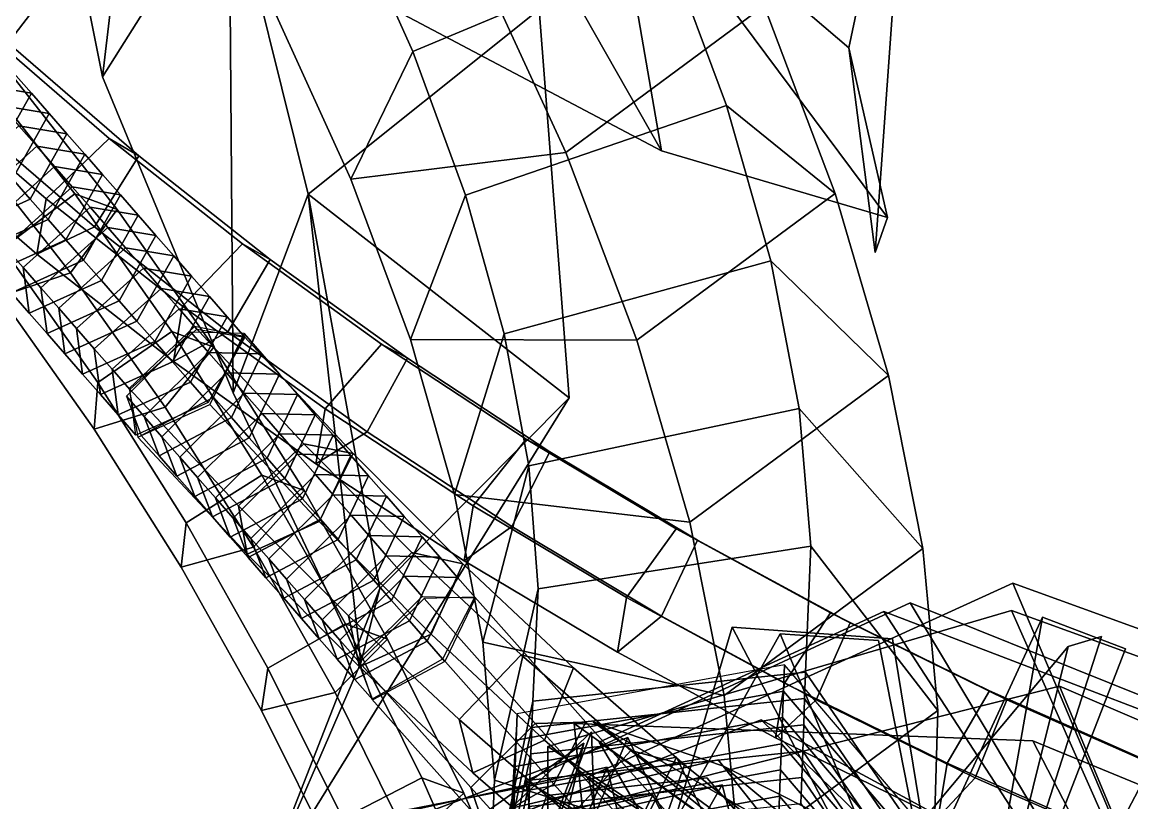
# Model space of a CAD drawing. Header units: metres. Extents: x -219 to 389, y -251 to 301.
# Drawn here: x 197.49 to 219.07, y -33.3 to -18.11 of the extents above; entities that cross this region are included whole.
import ezdxf

# ---------------------------------------------------------------- set-up
doc = ezdxf.new("R2010")
doc.units = ezdxf.units.M

msp = doc.modelspace()

# ---------------------------------------------------------------- linework, layer by layer
at = {"layer": 'Breeder_1InfInt', "color": 3}
for points in [[(196.3829, -18.9426, 637.5787), (196.729, -19.3381, 637.317), (197.6645, -19.4945, 638.7905), (197.3183, -19.09898, 639.0522)], [(197.3183, -19.09898, 639.0522), (197.6645, -19.4945, 638.7905), (196.9493, -20.7643, 639.7635), (196.6031, -20.3687, 640.0253)], [(196.729, -19.3381, 637.317), (197.0751, -19.7337, 637.0553), (198.0106, -19.89, 638.5287), (197.6645, -19.4945, 638.7905)], [(197.6645, -19.4945, 638.7905), (198.0106, -19.89, 638.5287), (197.2954, -21.1598, 639.5018), (196.9493, -20.7643, 639.7635)], [(197.0751, -19.7337, 637.0553), (197.4213, -20.1292, 636.7936), (198.3568, -20.2856, 638.267), (198.0106, -19.89, 638.5287)], [(198.0106, -19.89, 638.5287), (198.3568, -20.2856, 638.267), (197.6416, -21.5553, 639.2401), (197.2954, -21.1598, 639.5018)], [(196.1192, -21.3009, 636.8422), (196.4653, -21.6964, 636.5805), (197.7674, -20.5247, 636.5319), (197.4213, -20.1292, 636.7936)], [(197.4213, -20.1292, 636.7936), (197.7674, -20.5247, 636.5319), (198.7029, -20.6811, 638.0053), (198.3568, -20.2856, 638.267)], [(198.3568, -20.2856, 638.267), (198.7029, -20.6811, 638.0053), (197.9877, -21.9509, 638.9784), (197.6416, -21.5553, 639.2401)], [(196.4653, -21.6964, 636.5805), (196.8115, -22.09201, 636.3188), (198.1136, -20.9203, 636.2701), (197.7674, -20.5247, 636.5319)], [(197.7674, -20.5247, 636.5319), (198.1136, -20.9203, 636.2701), (199.0491, -21.07667, 637.7436), (198.7029, -20.6811, 638.0053)], [(198.7029, -20.6811, 638.0053), (199.0491, -21.07667, 637.7436), (198.3339, -22.3464, 638.7167), (197.9877, -21.9509, 638.9784)], [(196.8115, -22.09201, 636.3188), (197.1576, -22.4875, 636.0571), (198.4597, -21.3158, 636.0084), (198.1136, -20.9203, 636.2701)], [(198.1136, -20.9203, 636.2701), (198.4597, -21.3158, 636.0084), (199.3952, -21.4722, 637.4819), (199.0491, -21.07667, 637.7436)], [(199.0491, -21.07667, 637.7436), (199.3952, -21.4722, 637.4819), (198.68, -22.7419, 638.455), (198.3339, -22.3464, 638.7167)], [(197.2954, -21.1598, 639.5018), (197.6416, -21.5553, 639.2401), (196.2378, -22.1923, 638.3462), (195.8916, -21.7968, 638.6079)], [(197.1576, -22.4875, 636.0571), (197.5038, -22.883, 635.7953), (198.8059, -21.7114, 635.7467), (198.4597, -21.3158, 636.0084)], [(198.4597, -21.3158, 636.0084), (198.8059, -21.7114, 635.7467), (199.7414, -21.8677, 637.2202), (199.3952, -21.4722, 637.4819)], [(197.6416, -21.5553, 639.2401), (197.9877, -21.9509, 638.9784), (196.5839, -22.5878, 638.0845), (196.2378, -22.1923, 638.3462)], [(199.3952, -21.4722, 637.4819), (199.7414, -21.8677, 637.2202), (199.0262, -23.1375, 638.1932), (198.68, -22.7419, 638.455)], [(197.5038, -22.883, 635.7953), (197.8499, -23.2786, 635.5336), (199.152, -22.1069, 635.485), (198.8059, -21.7114, 635.7467)], [(198.8059, -21.7114, 635.7467), (199.152, -22.1069, 635.485), (200.0875, -22.2632, 636.9584), (199.7414, -21.8677, 637.2202)], [(197.9877, -21.9509, 638.9784), (198.3339, -22.3464, 638.7167), (196.9301, -22.9834, 637.8228), (196.5839, -22.5878, 638.0845)], [(199.7414, -21.8677, 637.2202), (200.0875, -22.2632, 636.9584), (199.3723, -23.533, 637.9315), (199.0262, -23.1375, 638.1932)], [(197.8499, -23.2786, 635.5336), (198.1961, -23.6741, 635.2719), (199.4982, -22.5024, 635.2233), (199.152, -22.1069, 635.485)], [(199.152, -22.1069, 635.485), (199.4982, -22.5024, 635.2233), (200.4337, -22.6588, 636.6967), (200.0875, -22.2632, 636.9584)], [(198.3339, -22.3464, 638.7167), (198.68, -22.7419, 638.455), (197.2762, -23.3789, 637.561), (196.9301, -22.9834, 637.8228)], [(200.0875, -22.2632, 636.9584), (200.4337, -22.6588, 636.6967), (199.7184, -23.9286, 637.6698), (199.3723, -23.533, 637.9315)], [(197.2762, -23.3789, 637.561), (197.6224, -23.7745, 637.2993), (197.5038, -22.883, 635.7953), (197.1576, -22.4875, 636.0571)], [(198.1961, -23.6741, 635.2719), (198.5422, -24.0697, 635.0102), (199.8443, -22.898, 634.9615), (199.4982, -22.5024, 635.2233)], [(199.4982, -22.5024, 635.2233), (199.8443, -22.898, 634.9615), (200.7798, -23.05437, 636.435), (200.4337, -22.6588, 636.6967)], [(200.4337, -22.6588, 636.6967), (200.7798, -23.05437, 636.435), (200.0646, -24.3241, 637.4081), (199.7184, -23.9286, 637.6698)], [(198.68, -22.7419, 638.455), (199.0262, -23.1375, 638.1932), (197.6224, -23.7745, 637.2993), (197.2762, -23.3789, 637.561)], [(197.6224, -23.7745, 637.2993), (197.9685, -24.17, 637.0376), (197.8499, -23.2786, 635.5336), (197.5038, -22.883, 635.7953)], [(198.5422, -24.0697, 635.0102), (198.8884, -24.4652, 634.7485), (200.1905, -23.2935, 634.6998), (199.8443, -22.898, 634.9615)], [(199.8443, -22.898, 634.9615), (200.1905, -23.2935, 634.6998), (201.1259, -23.4499, 636.1733), (200.7798, -23.05437, 636.435)], [(200.7798, -23.05437, 636.435), (201.1259, -23.4499, 636.1733), (200.4107, -24.7196, 637.1464), (200.0646, -24.3241, 637.4081)], [(199.0262, -23.1375, 638.1932), (199.3723, -23.533, 637.9315), (197.9685, -24.17, 637.0376), (197.6224, -23.7745, 637.2993)], [(197.9685, -24.17, 637.0376), (198.3147, -24.5655, 636.7759), (198.1961, -23.6741, 635.2719), (197.8499, -23.2786, 635.5336)], [(198.8884, -24.4652, 634.7485), (199.2345, -24.8607, 634.4868), (200.5366, -23.689, 634.4381), (200.1905, -23.2935, 634.6998)], [(200.1905, -23.2935, 634.6998), (200.5366, -23.689, 634.4381), (201.4721, -23.8454, 635.9116), (201.1259, -23.4499, 636.1733)], [(201.1259, -23.4499, 636.1733), (201.4721, -23.8454, 635.9116), (200.7569, -25.1152, 636.8846), (200.4107, -24.7196, 637.1464)], [(199.3723, -23.533, 637.9315), (199.7184, -23.9286, 637.6698), (198.3147, -24.5655, 636.7759), (197.9685, -24.17, 637.0376)], [(198.3147, -24.5655, 636.7759), (198.6608, -24.9611, 636.5142), (198.5422, -24.0697, 635.0102), (198.1961, -23.6741, 635.2719)], [(199.2345, -24.8607, 634.4868), (199.5806, -25.2563, 634.225), (200.8828, -24.08463, 634.1764), (200.5366, -23.689, 634.4381)], [(200.5366, -23.689, 634.4381), (200.8828, -24.08463, 634.1764), (201.8182, -24.2409, 635.6498), (201.4721, -23.8454, 635.9116)], [(199.7184, -23.9286, 637.6698), (200.0646, -24.3241, 637.4081), (198.6608, -24.9611, 636.5142), (198.3147, -24.5655, 636.7759)], [(201.4721, -23.8454, 635.9116), (201.8182, -24.2409, 635.6498), (201.103, -25.5107, 636.6229), (200.7569, -25.1152, 636.8846)], [(198.6608, -24.9611, 636.5142), (199.0069, -25.3566, 636.2524), (198.8884, -24.4652, 634.7485), (198.5422, -24.0697, 635.0102)], [(199.5121, -25.3877, 634.3331), (199.8583, -25.7833, 634.0714), (201.1121, -24.5372, 633.8464), (200.766, -24.1416, 634.1082)], [(200.766, -24.1416, 634.1082), (201.1121, -24.5372, 633.8464), (202.1472, -24.5668, 635.2601), (201.8011, -24.1712, 635.5218)], [(200.0646, -24.3241, 637.4081), (200.4107, -24.7196, 637.1464), (199.0069, -25.3566, 636.2524), (198.6608, -24.9611, 636.5142)], [(201.8011, -24.1712, 635.5218), (202.1472, -24.5668, 635.2601), (201.5552, -25.8055, 636.3491), (201.209, -25.4099, 636.6108)], [(199.0069, -25.3566, 636.2524), (199.3531, -25.7522, 635.9907), (199.2345, -24.8607, 634.4868), (198.8884, -24.4652, 634.7485)], [(199.8583, -25.7833, 634.0714), (200.2044, -26.1788, 633.8096), (201.4583, -24.9327, 633.5847), (201.1121, -24.5372, 633.8464)], [(201.1121, -24.5372, 633.8464), (201.4583, -24.9327, 633.5847), (202.4934, -24.9623, 634.9984), (202.1472, -24.5668, 635.2601)], [(202.1472, -24.5668, 635.2601), (202.4934, -24.9623, 634.9984), (201.9013, -26.201, 636.0873), (201.5552, -25.8055, 636.3491)], [(200.4107, -24.7196, 637.1464), (200.7569, -25.1152, 636.8846), (199.3531, -25.7522, 635.9907), (199.0069, -25.3566, 636.2524)], [(199.3531, -25.7522, 635.9907), (199.6992, -26.1477, 635.729), (199.5806, -25.2563, 634.225), (199.2345, -24.8607, 634.4868)], [(200.2044, -26.1788, 633.8096), (200.5506, -26.5743, 633.5479), (201.8044, -25.3283, 633.323), (201.4583, -24.9327, 633.5847)], [(201.4583, -24.9327, 633.5847), (201.8044, -25.3283, 633.323), (202.8395, -25.3578, 634.7366), (202.4934, -24.9623, 634.9984)], [(202.4934, -24.9623, 634.9984), (202.8395, -25.3578, 634.7366), (202.2475, -26.5965, 635.8256), (201.9013, -26.201, 636.0873)], [(200.7569, -25.1152, 636.8846), (201.103, -25.5107, 636.6229), (199.6992, -26.1477, 635.729), (199.3531, -25.7522, 635.9907)], [(199.8025, -26.1574, 635.8803), (200.1487, -26.553, 635.6186), (199.8583, -25.7833, 634.0714), (199.5121, -25.3877, 634.3331)], [(201.209, -25.4099, 636.6108), (201.5552, -25.8055, 636.3491), (200.1487, -26.553, 635.6186), (199.8025, -26.1574, 635.8803)], [(200.5506, -26.5743, 633.5479), (200.8967, -26.9699, 633.2862), (202.1506, -25.7238, 633.0613), (201.8044, -25.3283, 633.323)], [(201.8044, -25.3283, 633.323), (202.1506, -25.7238, 633.0613), (203.1857, -25.7534, 634.4749), (202.8395, -25.3578, 634.7366)], [(202.8395, -25.3578, 634.7366), (203.1857, -25.7534, 634.4749), (202.5936, -26.9921, 635.5639), (202.2475, -26.5965, 635.8256)], [(200.1487, -26.553, 635.6186), (200.4948, -26.9485, 635.3569), (200.2044, -26.1788, 633.8096), (199.8583, -25.7833, 634.0714)], [(201.5552, -25.8055, 636.3491), (201.9013, -26.201, 636.0873), (200.4948, -26.9485, 635.3569), (200.1487, -26.553, 635.6186)], [(200.8967, -26.9699, 633.2862), (201.2429, -27.3654, 633.0245), (202.4967, -26.1193, 632.7996), (202.1506, -25.7238, 633.0613)], [(202.1506, -25.7238, 633.0613), (202.4967, -26.1193, 632.7996), (203.5318, -26.1489, 634.2132), (203.1857, -25.7534, 634.4749)], [(203.1857, -25.7534, 634.4749), (203.5318, -26.1489, 634.2132), (202.9398, -27.3876, 635.3022), (202.5936, -26.9921, 635.5639)], [(200.4948, -26.9485, 635.3569), (200.8409, -27.3441, 635.0952), (200.5506, -26.5743, 633.5479), (200.2044, -26.1788, 633.8096)], [(201.9013, -26.201, 636.0873), (202.2475, -26.5965, 635.8256), (200.8409, -27.3441, 635.0952), (200.4948, -26.9485, 635.3569)], [(201.2429, -27.3654, 633.0245), (201.589, -27.7609, 632.7628), (202.8428, -26.5149, 632.5378), (202.4967, -26.1193, 632.7996)], [(202.4967, -26.1193, 632.7996), (202.8428, -26.5149, 632.5378), (203.878, -26.5445, 633.9515), (203.5318, -26.1489, 634.2132)], [(203.5318, -26.1489, 634.2132), (203.878, -26.5445, 633.9515), (203.2859, -27.7831, 635.0405), (202.9398, -27.3876, 635.3022)], [(201.589, -27.7609, 632.7628), (201.9352, -28.1565, 632.501), (203.189, -26.9104, 632.2761), (202.8428, -26.5149, 632.5378)], [(202.8428, -26.5149, 632.5378), (203.189, -26.9104, 632.2761), (204.2241, -26.94, 633.6898), (203.878, -26.5445, 633.9515)], [(203.878, -26.5445, 633.9515), (204.2241, -26.94, 633.6898), (203.632, -28.1787, 634.7787), (203.2859, -27.7831, 635.0405)], [(200.8409, -27.3441, 635.0952), (201.1871, -27.7396, 634.8334), (200.8967, -26.9699, 633.2862), (200.5506, -26.5743, 633.5479)], [(202.2475, -26.5965, 635.8256), (202.5936, -26.9921, 635.5639), (201.1871, -27.7396, 634.8334), (200.8409, -27.3441, 635.0952)], [(201.1871, -27.7396, 634.8334), (201.5332, -28.1351, 634.5717), (201.2429, -27.3654, 633.0245), (200.8967, -26.9699, 633.2862)], [(201.9352, -28.1565, 632.501), (202.2813, -28.552, 632.2393), (203.5351, -27.306, 632.0144), (203.189, -26.9104, 632.2761)], [(203.189, -26.9104, 632.2761), (203.5351, -27.306, 632.0144), (204.5703, -27.3355, 633.428), (204.2241, -26.94, 633.6898)], [(204.2241, -26.94, 633.6898), (204.5703, -27.3355, 633.428), (203.9782, -28.5742, 634.517), (203.632, -28.1787, 634.7787)], [(202.5936, -26.9921, 635.5639), (202.9398, -27.3876, 635.3022), (201.5332, -28.1351, 634.5717), (201.1871, -27.7396, 634.8334)], [(201.5332, -28.1351, 634.5717), (201.8794, -28.5307, 634.31), (201.589, -27.7609, 632.7628), (201.2429, -27.3654, 633.0245)], [(202.9398, -27.3876, 635.3022), (203.2859, -27.7831, 635.0405), (201.8794, -28.5307, 634.31), (201.5332, -28.1351, 634.5717)], [(202.2813, -28.552, 632.2393), (202.6275, -28.9476, 631.9776), (203.8813, -27.7015, 631.7527), (203.5351, -27.306, 632.0144)], [(203.5351, -27.306, 632.0144), (203.8813, -27.7015, 631.7527), (204.9164, -27.7311, 633.1663), (204.5703, -27.3355, 633.428)], [(204.5703, -27.3355, 633.428), (204.9164, -27.7311, 633.1663), (204.3243, -28.9698, 634.2553), (203.9782, -28.5742, 634.517)], [(201.8794, -28.5307, 634.31), (202.2255, -28.9262, 634.0483), (201.9352, -28.1565, 632.501), (201.589, -27.7609, 632.7628)], [(203.2859, -27.7831, 635.0405), (203.632, -28.1787, 634.7787), (202.2255, -28.9262, 634.0483), (201.8794, -28.5307, 634.31)], [(202.6275, -28.9476, 631.9776), (202.9736, -29.3431, 631.7159), (204.2274, -28.09708, 631.491), (203.8813, -27.7015, 631.7527)], [(203.8813, -27.7015, 631.7527), (204.2274, -28.09708, 631.491), (205.2625, -28.1266, 632.9046), (204.9164, -27.7311, 633.1663)], [(204.9164, -27.7311, 633.1663), (205.2625, -28.1266, 632.9046), (204.6705, -29.3653, 633.9936), (204.3243, -28.9698, 634.2553)], [(202.2255, -28.9262, 634.0483), (202.5717, -29.3217, 633.7866), (202.2813, -28.552, 632.2393), (201.9352, -28.1565, 632.501)], [(203.632, -28.1787, 634.7787), (203.9782, -28.5742, 634.517), (202.5717, -29.3217, 633.7866), (202.2255, -28.9262, 634.0483)], [(202.9736, -29.3431, 631.7159), (203.3197, -29.7386, 631.4542), (204.5736, -28.4926, 631.2292), (204.2274, -28.09708, 631.491)], [(204.2274, -28.09708, 631.491), (204.5736, -28.4926, 631.2292), (205.6087, -28.5222, 632.6429), (205.2625, -28.1266, 632.9046)], [(205.2625, -28.1266, 632.9046), (205.6087, -28.5222, 632.6429), (205.0166, -29.7608, 633.7319), (204.6705, -29.3653, 633.9936)], [(202.5717, -29.3217, 633.7866), (202.9178, -29.7173, 633.5248), (202.6275, -28.9476, 631.9776), (202.2813, -28.552, 632.2393)], [(203.9782, -28.5742, 634.517), (204.3243, -28.9698, 634.2553), (202.9178, -29.7173, 633.5248), (202.5717, -29.3217, 633.7866)], [(203.3197, -29.7386, 631.4542), (203.6659, -30.1342, 631.1924), (204.9197, -28.8881, 630.9675), (204.5736, -28.4926, 631.2292)], [(204.5736, -28.4926, 631.2292), (204.9197, -28.8881, 630.9675), (205.9548, -28.9177, 632.3812), (205.6087, -28.5222, 632.6429)], [(205.6087, -28.5222, 632.6429), (205.9548, -28.9177, 632.3812), (205.3628, -30.1564, 633.4702), (205.0166, -29.7608, 633.7319)], [(203.6659, -30.1342, 631.1924), (204.012, -30.5297, 630.9307), (205.2659, -29.2836, 630.7058), (204.9197, -28.8881, 630.9675)], [(204.9197, -28.8881, 630.9675), (205.2659, -29.2836, 630.7058), (206.301, -29.3132, 632.1194), (205.9548, -28.9177, 632.3812)], [(205.9548, -28.9177, 632.3812), (206.301, -29.3132, 632.1194), (205.7089, -30.5519, 633.2084), (205.3628, -30.1564, 633.4702)], [(202.9178, -29.7173, 633.5248), (203.264, -30.1128, 633.2631), (202.9736, -29.3431, 631.7159), (202.6275, -28.9476, 631.9776)], [(204.3243, -28.9698, 634.2553), (204.6705, -29.3653, 633.9936), (203.264, -30.1128, 633.2631), (202.9178, -29.7173, 633.5248)], [(203.264, -30.1128, 633.2631), (203.6101, -30.5084, 633.0014), (203.3197, -29.7386, 631.4542), (202.9736, -29.3431, 631.7159)], [(204.6705, -29.3653, 633.9936), (205.0166, -29.7608, 633.7319), (203.6101, -30.5084, 633.0014), (203.264, -30.1128, 633.2631)], [(203.6101, -30.5084, 633.0014), (203.9563, -30.9039, 632.7397), (203.6659, -30.1342, 631.1924), (203.3197, -29.7386, 631.4542)], [(205.0166, -29.7608, 633.7319), (205.3628, -30.1564, 633.4702), (203.9563, -30.9039, 632.7397), (203.6101, -30.5084, 633.0014)], [(203.9563, -30.9039, 632.7397), (204.3024, -31.2994, 632.478), (204.012, -30.5297, 630.9307), (203.6659, -30.1342, 631.1924)], [(205.3628, -30.1564, 633.4702), (205.7089, -30.5519, 633.2084), (204.3024, -31.2994, 632.478), (203.9563, -30.9039, 632.7397)]]:
    msp.add_3dface(points, dxfattribs=at)
at = {"layer": 'Breeder_1Pdcel', "color": 3}
for points in [[(195.4181, -19.3616, 637.8961), (197.951, -21.5477, 636.5316), (199.1749, -20.3767, 636.9261), (196.7008, -18.238, 638.2599)], [(196.7008, -18.238, 638.2599), (199.1749, -20.3767, 636.9261), (199.7528, -20.7116, 638.532), (197.3145, -18.6047, 639.8502)], [(197.3145, -18.6047, 639.8502), (199.7528, -20.7116, 638.532), (198.8916, -22.09278, 639.1448), (196.4168, -19.9584, 640.4841)], [(195.1336, -19.9909, 637.5625), (197.1138, -22.5079, 636.0198), (198.5075, -21.4552, 636.0887), (196.5309, -18.9356, 637.6317)], [(196.5309, -18.9356, 637.6317), (198.5075, -21.4552, 636.0887), (199.3319, -21.7566, 637.6344), (197.3573, -19.2377, 639.1812)], [(195.2399, -20.4409, 639.2915), (197.7733, -22.6243, 637.9234), (197.951, -21.5477, 636.5316), (195.4181, -19.3616, 637.8961)], [(197.3573, -19.2377, 639.1812), (199.3319, -21.7566, 637.6344), (198.4278, -22.9883, 638.4835), (196.4509, -20.4725, 640.0324)], [(196.4168, -19.9584, 640.4841), (198.8916, -22.09278, 639.1448), (197.7733, -22.6243, 637.9234), (195.2399, -20.4409, 639.2915)], [(196.4509, -20.4725, 640.0324), (198.4278, -22.9883, 638.4835), (197.0648, -23.4499, 637.4913), (195.0845, -20.9353, 639.0377)], [(197.951, -21.5477, 636.5316), (200.606, -23.64, 635.2551), (201.7684, -22.4239, 635.6784), (199.1749, -20.3767, 636.9261)], [(199.1749, -20.3767, 636.9261), (201.7684, -22.4239, 635.6784), (202.3091, -22.7284, 637.2985), (199.7528, -20.7116, 638.532)], [(199.7528, -20.7116, 638.532), (202.3091, -22.7284, 637.2985), (201.4858, -24.1356, 637.8915), (198.8916, -22.09278, 639.1448)], [(197.1138, -22.5079, 636.0198), (198.9589, -25.1248, 634.5295), (200.3931, -24.1339, 634.5634), (198.5075, -21.4552, 636.0887)], [(197.7733, -22.6243, 637.9234), (200.4287, -24.7139, 636.6434), (200.606, -23.64, 635.2551), (197.951, -21.5477, 636.5316)], [(198.5075, -21.4552, 636.0887), (200.3931, -24.1339, 634.5634), (201.2154, -24.4345, 636.1052), (199.3319, -21.7566, 637.6344)], [(199.3319, -21.7566, 637.6344), (201.2154, -24.4345, 636.1052), (200.2696, -25.604, 636.9871), (198.4278, -22.9883, 638.4835)], [(198.8916, -22.09278, 639.1448), (201.4858, -24.1356, 637.8915), (200.4287, -24.7139, 636.6434), (197.7733, -22.6243, 637.9234)], [(200.606, -23.64, 635.2551), (203.3765, -25.6335, 634.0698), (204.4753, -24.3747, 634.5197), (201.7684, -22.4239, 635.6784)], [(201.7684, -22.4239, 635.6784), (204.4753, -24.3747, 634.5197), (204.9772, -24.6503, 636.1527), (202.3091, -22.7284, 637.2985)], [(197.0648, -23.4499, 637.4913), (198.883, -26.02818, 636.0189), (198.9589, -25.1248, 634.5295), (197.1138, -22.5079, 636.0198)], [(202.3091, -22.7284, 637.2985), (204.9772, -24.6503, 636.1527), (204.1934, -26.08207, 636.7272), (201.4858, -24.1356, 637.8915)], [(198.4278, -22.9883, 638.4835), (200.2696, -25.604, 636.9871), (198.883, -26.02818, 636.0189), (197.0648, -23.4499, 637.4913)], [(200.4287, -24.7139, 636.6434), (203.1996, -26.7046, 635.4547), (203.3765, -25.6335, 634.0698), (200.606, -23.64, 635.2551)], [(198.9589, -25.1248, 634.5295), (200.6778, -27.8512, 633.0853), (202.1494, -26.9244, 633.0851), (200.3931, -24.1339, 634.5634)], [(199.567, -25.2411, 634.2357), (201.6938, -27.5195, 632.5264), (202.9628, -26.3177, 632.5012), (200.8392, -24.03636, 634.2104)], [(200.3931, -24.1339, 634.5634), (202.1494, -26.9244, 633.0851), (202.9697, -27.2243, 634.623), (201.2154, -24.4345, 636.1052)], [(201.4858, -24.1356, 637.8915), (204.1934, -26.08207, 636.7272), (203.1996, -26.7046, 635.4547), (200.4287, -24.7139, 636.6434)], [(200.8392, -24.03636, 634.2104), (202.9628, -26.3177, 632.5012), (203.9258, -26.5068, 633.9477), (201.8046, -24.2258, 635.6605)], [(201.8046, -24.2258, 635.6605), (203.9258, -26.5068, 633.9477), (203.2609, -27.8271, 634.8804), (201.138, -25.5495, 636.5956)], [(203.3765, -25.6335, 634.0698), (206.256, -27.5233, 632.9786), (207.2888, -26.2243, 633.4529), (204.4753, -24.3747, 634.5197)], [(204.4753, -24.3747, 634.5197), (207.2888, -26.2243, 633.4529), (207.7507, -26.4725, 635.0974), (204.9772, -24.6503, 636.1527)], [(201.2154, -24.4345, 636.1052), (202.9697, -27.2243, 634.623), (201.9852, -28.3292, 635.5367), (200.2696, -25.604, 636.9871)], [(204.9772, -24.6503, 636.1527), (207.7507, -26.4725, 635.0974), (207.0076, -27.9273, 635.6548), (204.1934, -26.08207, 636.7272)], [(198.883, -26.02818, 636.0189), (200.5768, -28.7145, 634.5917), (200.6778, -27.8512, 633.0853), (198.9589, -25.1248, 634.5295)], [(199.7342, -26.1865, 635.7017), (201.8606, -28.4625, 633.9887), (201.6938, -27.5195, 632.5264), (199.567, -25.2411, 634.2357)], [(200.2696, -25.604, 636.9871), (201.9852, -28.3292, 635.5367), (200.5768, -28.7145, 634.5917), (198.883, -26.02818, 636.0189)], [(201.138, -25.5495, 636.5956), (203.2609, -27.8271, 634.8804), (201.8606, -28.4625, 633.9887), (199.7342, -26.1865, 635.7017)], [(203.1996, -26.7046, 635.4547), (206.0795, -28.5918, 634.36), (206.256, -27.5233, 632.9786), (203.3765, -25.6335, 634.0698)], [(204.1934, -26.08207, 636.7272), (207.0076, -27.9273, 635.6548), (206.0795, -28.5918, 634.36), (203.1996, -26.7046, 635.4547)], [(201.6938, -27.5195, 632.5264), (203.8303, -29.6625, 630.7053), (205.066, -28.4324, 630.7051), (202.9628, -26.3177, 632.5012)], [(202.9628, -26.3177, 632.5012), (205.066, -28.4324, 630.7051), (206.0567, -28.6522, 632.123), (203.9258, -26.5068, 633.9477)], [(206.256, -27.5233, 632.9786), (209.2374, -29.305, 631.9841), (210.2023, -27.9683, 632.4805), (207.2888, -26.2243, 633.4529)], [(207.2888, -26.2243, 633.4529), (210.2023, -27.9683, 632.4805), (210.6228, -28.1908, 634.1352), (207.7507, -26.4725, 635.0974)], [(203.9258, -26.5068, 633.9477), (206.0567, -28.6522, 632.123), (205.4425, -30.02025, 633.0126), (203.2609, -27.8271, 634.8804)], [(207.7507, -26.4725, 635.0974), (210.6228, -28.1908, 634.1352), (209.9218, -29.6671, 634.6768), (207.0076, -27.9273, 635.6548)], [(200.6778, -27.8512, 633.0853), (202.2663, -30.6806, 631.6905), (203.7722, -29.82, 631.6577), (202.1494, -26.9244, 633.0851)], [(202.1494, -26.9244, 633.0851), (203.7722, -29.82, 631.6577), (204.5903, -30.1191, 633.1917), (202.9697, -27.2243, 634.623)], [(202.9697, -27.2243, 634.623), (204.5903, -30.1191, 633.1917), (203.5704, -31.1574, 634.1357), (201.9852, -28.3292, 635.5367)], [(201.8606, -28.4625, 633.9887), (204.0458, -30.654, 632.1232), (203.8303, -29.6625, 630.7053), (201.6938, -27.5195, 632.5264)], [(206.0795, -28.5918, 634.36), (209.0614, -30.3707, 633.362), (209.2374, -29.305, 631.9841), (206.256, -27.5233, 632.9786)], [(203.2609, -27.8271, 634.8804), (205.4425, -30.02025, 633.0126), (204.0458, -30.654, 632.1232), (201.8606, -28.4625, 633.9887)], [(200.5768, -28.7145, 634.5917), (202.1423, -31.5025, 633.2133), (202.2663, -30.6806, 631.6905), (200.6778, -27.8512, 633.0853)], [(207.0076, -27.9273, 635.6548), (209.9218, -29.6671, 634.6768), (209.0614, -30.3707, 633.362), (206.0795, -28.5918, 634.36)], [(209.2374, -29.305, 631.9841), (212.3136, -30.9743, 631.0887), (213.2087, -29.6026, 631.605), (210.2023, -27.9683, 632.4805)], [(210.2023, -27.9683, 632.4805), (213.2087, -29.6026, 631.605), (213.5867, -29.8009, 633.2683), (210.6228, -28.1908, 634.1352)], [(210.6228, -28.1908, 634.1352), (213.5867, -29.8009, 633.2683), (212.9289, -31.297, 633.7957), (209.9218, -29.6671, 634.6768)], [(201.9852, -28.3292, 635.5367), (203.5704, -31.1574, 634.1357), (202.1423, -31.5025, 633.2133), (200.5768, -28.7145, 634.5917)], [(203.8303, -29.6625, 630.7053), (205.9851, -31.6798, 628.7659), (207.1873, -30.4234, 628.7925), (205.066, -28.4324, 630.7051)], [(205.066, -28.4324, 630.7051), (207.1873, -30.4234, 628.7925), (208.2059, -30.6721, 630.1801), (206.0567, -28.6522, 632.123)], [(206.0567, -28.6522, 632.123), (208.2059, -30.6721, 630.1801), (207.6427, -32.0847, 631.0241), (205.4425, -30.02025, 633.0126)], [(204.0474, -30.5698, 630.9058), (206.2123, -33.00233, 629.4802), (207.463, -31.7593, 629.2558), (205.3012, -29.3237, 630.6808)], [(205.3012, -29.3237, 630.6808), (207.463, -31.7593, 629.2558), (208.4465, -31.7333, 630.7006), (206.2872, -29.2976, 632.1292)], [(206.2872, -29.2976, 632.1292), (208.4465, -31.7333, 630.7006), (207.8258, -32.9347, 631.8081), (205.6649, -30.502, 633.2396)], [(209.0614, -30.3707, 633.362), (212.1381, -32.03732, 632.4631), (212.3136, -30.9743, 631.0887), (209.2374, -29.305, 631.9841)], [(204.0458, -30.654, 632.1232), (206.2494, -32.7169, 630.1369), (205.9851, -31.6798, 628.7659), (203.8303, -29.6625, 630.7053)], [(209.9218, -29.6671, 634.6768), (212.9289, -31.297, 633.7957), (212.1381, -32.03732, 632.4631), (209.0614, -30.3707, 633.362)], [(212.3136, -30.9743, 631.0887), (215.4772, -32.527, 630.2945), (216.3008, -31.1231, 630.8282), (213.2087, -29.6026, 631.605)], [(213.2087, -29.6026, 631.605), (216.3008, -31.1231, 630.8282), (216.6353, -31.299, 632.499), (213.5867, -29.8009, 633.2683)], [(202.2663, -30.6806, 631.6905), (203.7205, -33.6062, 630.3486), (205.2575, -32.8137, 630.2844), (203.7722, -29.82, 631.6577)], [(203.7722, -29.82, 631.6577), (205.2575, -32.8137, 630.2844), (206.0736, -33.1121, 631.8145), (204.5903, -30.1191, 633.1917)], [(213.5867, -29.8009, 633.2683), (216.6353, -31.299, 632.499), (216.0217, -32.8132, 633.0134), (212.9289, -31.297, 633.7957)], [(204.5903, -30.1191, 633.1917), (206.0736, -33.1121, 631.8145), (205.0214, -34.08181, 632.7876), (203.5704, -31.1574, 634.1357)], [(205.4425, -30.02025, 633.0126), (207.6427, -32.0847, 631.0241), (206.2494, -32.7169, 630.1369), (204.0458, -30.654, 632.1232)], [(205.9851, -31.6798, 628.7659), (208.153, -33.5668, 626.7132), (209.3217, -32.2859, 626.7679), (207.1873, -30.4234, 628.7925)], [(207.1873, -30.4234, 628.7925), (209.3217, -32.2859, 626.7679), (210.3682, -32.5617, 628.1238), (208.2059, -30.6721, 630.1801)], [(204.2886, -31.2838, 632.4877), (206.4529, -33.7145, 631.0582), (206.2123, -33.00233, 629.4802), (204.0474, -30.5698, 630.9058)], [(205.6649, -30.502, 633.2396), (207.8258, -32.9347, 631.8081), (206.4529, -33.7145, 631.0582), (204.2886, -31.2838, 632.4877)], [(202.1423, -31.5025, 633.2133), (203.5754, -34.3854, 631.8868), (203.7205, -33.6062, 630.3486), (202.2663, -30.6806, 631.6905)], [(208.2059, -30.6721, 630.1801), (210.3682, -32.5617, 628.1238), (209.856, -34.01556, 628.9197), (207.6427, -32.0847, 631.0241)], [(212.1381, -32.03732, 632.4631), (215.3022, -33.5873, 631.6653), (215.4772, -32.527, 630.2945), (212.3136, -30.9743, 631.0887)], [(203.5704, -31.1574, 634.1357), (205.0214, -34.08181, 632.7876), (203.5754, -34.3854, 631.8868), (202.1423, -31.5025, 633.2133)], [(215.4772, -32.527, 630.2945), (218.7206, -33.9597, 629.6035), (219.4711, -32.5263, 630.1523), (216.3008, -31.1231, 630.8282)], [(216.3008, -31.1231, 630.8282), (219.4711, -32.5263, 630.1523), (219.7612, -32.6814, 631.8289), (216.6353, -31.299, 632.499)], [(212.9289, -31.297, 633.7957), (216.0217, -32.8132, 633.0134), (215.3022, -33.5873, 631.6653), (212.1381, -32.03732, 632.4631)], [(216.6353, -31.299, 632.499), (219.7612, -32.6814, 631.8289), (219.1927, -34.212, 632.3318), (216.0217, -32.8132, 633.0134)], [(206.2494, -32.7169, 630.1369), (208.4662, -34.6461, 628.0347), (208.153, -33.5668, 626.7132), (205.9851, -31.6798, 628.7659)], [(206.2123, -33.00233, 629.4802), (208.4748, -35.5082, 628.1922), (209.7224, -34.2684, 627.9684), (207.463, -31.7593, 629.2558)], [(207.463, -31.7593, 629.2558), (209.7224, -34.2684, 627.9684), (210.6531, -34.1862, 629.4406), (208.4465, -31.7333, 630.7006)], [(208.4465, -31.7333, 630.7006), (210.6531, -34.1862, 629.4406), (210.0031, -35.35, 630.5643), (207.8258, -32.9347, 631.8081)], [(207.6427, -32.0847, 631.0241), (209.856, -34.01556, 628.9197), (208.4662, -34.6461, 628.0347), (206.2494, -32.7169, 630.1369)], [(208.153, -33.5668, 626.7132), (210.3287, -35.3189, 624.5519), (211.4639, -34.0156, 624.6361), (209.3217, -32.2859, 626.7679)], [(209.3217, -32.2859, 626.7679), (211.4639, -34.0156, 624.6361), (212.5383, -34.3162, 625.9589), (210.3682, -32.5617, 628.1238)], [(210.3682, -32.5617, 628.1238), (212.5383, -34.3162, 625.9589), (212.0772, -35.8082, 626.7045), (209.856, -34.01556, 628.9197)], [(215.3022, -33.5873, 631.6653), (218.5459, -35.01729, 630.9708), (218.7206, -33.9597, 629.6035), (215.4772, -32.527, 630.2945)], [(218.7206, -33.9597, 629.6035), (222.0358, -35.2686, 629.0172), (222.712, -33.8087, 629.5788), (219.4711, -32.5263, 630.1523)], [(203.7205, -33.6062, 630.3486), (205.0371, -36.6209, 629.0627), (206.6018, -35.8983, 628.9685), (205.2575, -32.8137, 630.2844)], [(205.2575, -32.8137, 630.2844), (206.6018, -35.8983, 628.9685), (207.4158, -36.1959, 630.4948), (206.0736, -33.1121, 631.8145)], [(206.4529, -33.7145, 631.0582), (208.6645, -36.1624, 629.7972), (208.4748, -35.5082, 628.1922), (206.2123, -33.00233, 629.4802)], [(207.8258, -32.9347, 631.8081), (210.0031, -35.35, 630.5643), (208.6645, -36.1624, 629.7972), (206.4529, -33.7145, 631.0582)], [(216.0217, -32.8132, 633.0134), (219.1927, -34.212, 632.3318), (218.5459, -35.01729, 630.9708), (215.3022, -33.5873, 631.6653)], [(206.0736, -33.1121, 631.8145), (207.4158, -36.1959, 630.4948), (206.3346, -37.09529, 631.4955), (205.0214, -34.08181, 632.7876)]]:
    msp.add_3dface(points, dxfattribs=at)
at = {"layer": 'Breeder_2InfInt', "color": 3}
for points in [[(207.1147, -31.5715, 681.093), (207.0958, -32.08306, 680.5076), (212.2923, -31.1272, 679.5053), (212.3112, -30.6157, 680.0907)], [(212.3112, -30.6157, 680.0907), (212.2923, -31.1272, 679.5053), (215.2316, -34.5649, 682.4146), (215.2504, -34.05348, 683)], [(207.4165, -31.3246, 680.8675), (207.3977, -31.8361, 680.2821), (212.7043, -31.2707, 679.6175), (212.7231, -30.7592, 680.2029)], [(212.7231, -30.7592, 680.2029), (212.7043, -31.2707, 679.6175), (215.1882, -34.9019, 682.7104), (215.207, -34.3904, 683.2958)], [(207.0958, -32.08306, 680.5076), (207.077, -32.5945, 679.9222), (212.2735, -31.6387, 678.9199), (212.2923, -31.1272, 679.5053)], [(207.3977, -31.8361, 680.2821), (207.3789, -32.3476, 679.6967), (212.6855, -31.7822, 679.0321), (212.7043, -31.2707, 679.6175)], [(212.2923, -31.1272, 679.5053), (212.2735, -31.6387, 678.9199), (215.2128, -35.07647, 681.8292), (215.2316, -34.5649, 682.4146)], [(212.7043, -31.2707, 679.6175), (212.6855, -31.7822, 679.0321), (215.1694, -35.4134, 682.1251), (215.1882, -34.9019, 682.7104)], [(206.5712, -35.3105, 684.3774), (206.5524, -35.822, 683.7921), (207.3977, -31.8361, 680.2821), (207.4165, -31.3246, 680.8675)], [(206.8554, -35.681, 684.692), (206.8366, -36.1924, 684.1066), (207.0958, -32.08306, 680.5076), (207.1147, -31.5715, 681.093)], [(207.077, -32.5945, 679.9222), (207.0582, -33.106, 679.3368), (212.2547, -32.1502, 678.3345), (212.2735, -31.6387, 678.9199)], [(212.2735, -31.6387, 678.9199), (212.2547, -32.1502, 678.3345), (215.194, -35.5879, 681.2438), (215.2128, -35.07647, 681.8292)], [(206.5524, -35.822, 683.7921), (206.5336, -36.3335, 683.2067), (207.3789, -32.3476, 679.6967), (207.3977, -31.8361, 680.2821)], [(207.3789, -32.3476, 679.6967), (207.3601, -32.8591, 679.1113), (212.6667, -32.2937, 678.4467), (212.6855, -31.7822, 679.0321)], [(212.6855, -31.7822, 679.0321), (212.6667, -32.2937, 678.4467), (215.1506, -35.9249, 681.5397), (215.1694, -35.4134, 682.1251)], [(206.8366, -36.1924, 684.1066), (206.8178, -36.7039, 683.5212), (207.077, -32.5945, 679.9222), (207.0958, -32.08306, 680.5076)], [(207.0582, -33.106, 679.3368), (207.0394, -33.6175, 678.7514), (212.2359, -32.6617, 677.7491), (212.2547, -32.1502, 678.3345)], [(212.2547, -32.1502, 678.3345), (212.2359, -32.6617, 677.7491), (215.1752, -36.09946, 680.6584), (215.194, -35.5879, 681.2438)], [(206.5336, -36.3335, 683.2067), (206.5148, -36.845, 682.6213), (207.3601, -32.8591, 679.1113), (207.3789, -32.3476, 679.6967)], [(207.3601, -32.8591, 679.1113), (207.3413, -33.3706, 678.5259), (212.6479, -32.8052, 677.8613), (212.6667, -32.2937, 678.4467)], [(212.6667, -32.2937, 678.4467), (212.6479, -32.8052, 677.8613), (215.1318, -36.4364, 680.9543), (215.1506, -35.9249, 681.5397)], [(206.8178, -36.7039, 683.5212), (206.799, -37.2154, 682.9358), (207.0582, -33.106, 679.3368), (207.077, -32.5945, 679.9222)], [(207.0394, -33.6175, 678.7514), (207.0206, -34.129, 678.166), (212.2171, -33.1731, 677.1638), (212.2359, -32.6617, 677.7491)], [(212.2359, -32.6617, 677.7491), (212.2171, -33.1731, 677.1638), (215.1564, -36.6109, 680.0731), (215.1752, -36.09946, 680.6584)], [(206.5148, -36.845, 682.6213), (206.496, -37.3565, 682.0359), (207.3413, -33.3706, 678.5259), (207.3601, -32.8591, 679.1113)], [(207.3413, -33.3706, 678.5259), (207.3225, -33.8821, 677.9406), (212.6291, -33.3167, 677.2759), (212.6479, -32.8052, 677.8613)], [(212.6479, -32.8052, 677.8613), (212.6291, -33.3167, 677.2759), (215.113, -36.9479, 680.3689), (215.1318, -36.4364, 680.9543)], [(206.799, -37.2154, 682.9358), (206.7802, -37.7269, 682.3504), (207.0394, -33.6175, 678.7514), (207.0582, -33.106, 679.3368)], [(207.0206, -34.129, 678.166), (207.0018, -34.6405, 677.5806), (212.1983, -33.6846, 676.5784), (212.2171, -33.1731, 677.1638)], [(212.2171, -33.1731, 677.1638), (212.1983, -33.6846, 676.5784), (215.1375, -37.1224, 679.4877), (215.1564, -36.6109, 680.0731)]]:
    msp.add_3dface(points, dxfattribs=at)
at = {"layer": 'Breeder_2Pdncle', "color": 3}
for points in [[(203.8041, -15.837, 692.4293), (205.0831, -18.6835, 691.2108), (210.0267, -16.6129, 691.6522), (208.584, -13.4369, 692.9888)], [(210.2109, -14.08248, 698.0739), (211.9199, -17.7946, 696.5452), (208.0604, -20.6499, 699.1642), (206.3514, -16.9378, 700.6929)], [(202.4321, -17.9883, 697.1633), (203.8748, -21.1642, 695.8268), (205.0831, -18.6835, 691.2108), (203.8041, -15.837, 692.4293)], [(205.0831, -18.6835, 691.2108), (206.1078, -21.4783, 689.6738), (211.187, -19.7341, 689.9592), (210.0267, -16.6129, 691.6522)], [(210.0267, -16.6129, 691.6522), (211.187, -19.7341, 689.9592), (213.3007, -21.4469, 694.5981), (211.9199, -17.7946, 696.5452)], [(206.3514, -16.9378, 700.6929), (208.0604, -20.6499, 699.1642), (203.8748, -21.1642, 695.8268), (202.4321, -17.9883, 697.1633)], [(211.9199, -17.7946, 696.5452), (213.3007, -21.4469, 694.5981), (209.4412, -24.3023, 697.2171), (208.0604, -20.6499, 699.1642)], [(203.8748, -21.1642, 695.8268), (205.0351, -24.2854, 694.1337), (206.1078, -21.4783, 689.6738), (205.0831, -18.6835, 691.2108)], [(206.1078, -21.4783, 689.6738), (206.8627, -24.1794, 687.8415), (212.0473, -22.7536, 687.9351), (211.187, -19.7341, 689.9592)], [(211.187, -19.7341, 689.9592), (212.0473, -22.7536, 687.9351), (214.3326, -24.9846, 692.2619), (213.3007, -21.4469, 694.5981)], [(208.0604, -20.6499, 699.1642), (209.4412, -24.3023, 697.2171), (205.0351, -24.2854, 694.1337), (203.8748, -21.1642, 695.8268)], [(205.0351, -24.2854, 694.1337), (205.8954, -27.3049, 692.1096), (206.8627, -24.1794, 687.8415), (206.1078, -21.4783, 689.6738)], [(213.3007, -21.4469, 694.5981), (214.3326, -24.9846, 692.2619), (210.4731, -27.8399, 694.8809), (209.4412, -24.3023, 697.2171)], [(206.8627, -24.1794, 687.8415), (207.3365, -26.7461, 685.7413), (212.5948, -25.6259, 685.6104), (212.0473, -22.7536, 687.9351)], [(212.0473, -22.7536, 687.9351), (212.5948, -25.6259, 685.6104), (215, -28.3543, 689.5717), (214.3326, -24.9846, 692.2619)], [(209.4412, -24.3023, 697.2171), (210.4731, -27.8399, 694.8809), (205.8954, -27.3049, 692.1096), (205.0351, -24.2854, 694.1337)], [(205.8954, -27.3049, 692.1096), (206.4429, -30.1772, 689.7849), (207.3365, -26.7461, 685.7413), (206.8627, -24.1794, 687.8415)], [(214.3326, -24.9846, 692.2619), (215, -28.3543, 689.5717), (211.1405, -31.2096, 692.1907), (210.4731, -27.8399, 694.8809)], [(207.3365, -26.7461, 685.7413), (207.522, -29.1398, 683.405), (212.8212, -28.3079, 683.02), (212.5948, -25.6259, 685.6104)], [(212.5948, -25.6259, 685.6104), (212.8212, -28.3079, 683.02), (215.293, -31.5053, 686.5679), (215, -28.3543, 689.5717)], [(206.4429, -30.1772, 689.7849), (206.6693, -32.8592, 687.1945), (207.522, -29.1398, 683.405), (207.3365, -26.7461, 685.7413)], [(210.4731, -27.8399, 694.8809), (211.1405, -31.2096, 692.1907), (206.4429, -30.1772, 689.7849), (205.8954, -27.3049, 692.1096)], [(207.522, -29.1398, 683.405), (207.4165, -31.3246, 680.8675), (212.7231, -30.7592, 680.2029), (212.8212, -28.3079, 683.02)], [(215, -28.3543, 689.5717), (215.293, -31.5053, 686.5679), (211.4335, -34.3607, 689.187), (211.1405, -31.2096, 692.1907)], [(212.8212, -28.3079, 683.02), (212.7231, -30.7592, 680.2029), (215.207, -34.3904, 683.2958), (215.293, -31.5053, 686.5679)], [(206.6693, -32.8592, 687.1945), (206.5712, -35.3105, 684.3774), (207.4165, -31.3246, 680.8675), (207.522, -29.1398, 683.405)], [(211.1405, -31.2096, 692.1907), (211.4335, -34.3607, 689.187), (206.6693, -32.8592, 687.1945), (206.4429, -30.1772, 689.7849)], [(215.293, -31.5053, 686.5679), (215.207, -34.3904, 683.2958), (211.3475, -37.2457, 685.9148), (211.4335, -34.3607, 689.187)], [(211.4335, -34.3607, 689.187), (211.3475, -37.2457, 685.9148), (206.5712, -35.3105, 684.3774), (206.6693, -32.8592, 687.1945)]]:
    msp.add_3dface(points, dxfattribs=at)
at = {"layer": 'Breeder_2Petal1', "color": 3}
for points in [[(222.1113, -41.6998, 674.7636), (208.5026, -32.7967, 683.1422), (216.7503, -29.02974, 679.1823)], [(222.1113, -41.6998, 674.7636), (216.7503, -29.02974, 679.1823), (208.5026, -32.7967, 683.1422)], [(222.1113, -41.6998, 674.7636), (216.7503, -29.02974, 679.1823), (226.3591, -32.5129, 675.1229)], [(222.1113, -41.6998, 674.7636), (226.3591, -32.5129, 675.1229), (216.7503, -29.02974, 679.1823)], [(222.1113, -41.6998, 674.7636), (214.7547, -29.4082, 676.2734), (207.28, -32.8712, 680.8257)], [(222.1113, -41.6998, 674.7636), (207.28, -32.8712, 680.8257), (214.7547, -29.4082, 676.2734)], [(222.1113, -41.6998, 674.7636), (216.726, -29.5612, 680.3434), (207.7071, -32.2053, 680.8493)], [(222.1113, -41.6998, 674.7636), (207.7071, -32.2053, 680.8493), (216.726, -29.5612, 680.3434)], [(222.1113, -41.6998, 674.7636), (223.785, -33.04414, 670.7056), (214.7547, -29.4082, 676.2734)], [(222.1113, -41.6998, 674.7636), (214.7547, -29.4082, 676.2734), (223.785, -33.04414, 670.7056)], [(222.1113, -41.6998, 674.7636), (226.403, -33.06859, 675.8917), (216.726, -29.5612, 680.3434)], [(222.1113, -41.6998, 674.7636), (216.726, -29.5612, 680.3434), (226.403, -33.06859, 675.8917)], [(222.1113, -41.6998, 674.7636), (208.7088, -32.1223, 682.72), (214.2446, -29.5801, 674.9235)], [(222.1113, -41.6998, 674.7636), (214.2446, -29.5801, 674.9235), (208.7088, -32.1223, 682.72)], [(222.1113, -41.6998, 674.7636), (214.2446, -29.5801, 674.9235), (223.2629, -33.02893, 669.6587)], [(222.1113, -41.6998, 674.7636), (223.2629, -33.02893, 669.6587), (214.2446, -29.5801, 674.9235)], [(215.7831, -38.4739, 660.2543), (214.8235, -35.1237, 674.2776), (217.3289, -29.6891, 665.051)], [(215.7831, -38.4739, 660.2543), (217.3289, -29.6891, 665.051), (214.8235, -35.1237, 674.2776)], [(215.7831, -38.4739, 660.2543), (217.3289, -29.6891, 665.051), (218.9415, -30.3022, 658.9699)], [(215.7831, -38.4739, 660.2543), (218.9415, -30.3022, 658.9699), (217.3289, -29.6891, 665.051)], [(215.7831, -38.4739, 660.2543), (209.8319, -34.8173, 672.9039), (211.2933, -29.8819, 663.1854)], [(215.7831, -38.4739, 660.2543), (211.2933, -29.8819, 663.1854), (209.8319, -34.8173, 672.9039)], [(215.7831, -38.4739, 660.2543), (211.2933, -29.8819, 663.1854), (214.4139, -30.1093, 657.6929)], [(215.7831, -38.4739, 660.2543), (214.4139, -30.1093, 657.6929), (211.2933, -29.8819, 663.1854)], [(215.7831, -38.4739, 660.2543), (212.2262, -30.01515, 663.4146), (209.1465, -35.5132, 672.691)], [(215.7831, -38.4739, 660.2543), (209.1465, -35.5132, 672.691), (212.2262, -30.01515, 663.4146)], [(215.7831, -38.4739, 660.2543), (214.1401, -30.1436, 657.3552), (212.2262, -30.01515, 663.4146)], [(215.7831, -38.4739, 660.2543), (212.2262, -30.01515, 663.4146), (214.1401, -30.1436, 657.3552)], [(215.7831, -38.4739, 660.2543), (218.4749, -30.06232, 658.6744), (217.8312, -30.2565, 664.9944)], [(215.7831, -38.4739, 660.2543), (217.8312, -30.2565, 664.9944), (218.4749, -30.06232, 658.6744)], [(215.7831, -38.4739, 660.2543), (217.8312, -30.2565, 664.9944), (213.6611, -35.2464, 674.131)], [(215.7831, -38.4739, 660.2543), (213.6611, -35.2464, 674.131), (217.8312, -30.2565, 664.9944)], [(222.1113, -41.6998, 674.7636), (208.0756, -33.4625, 683.1187), (217.6612, -31.03135, 683.4341)], [(222.1113, -41.6998, 674.7636), (217.6612, -31.03135, 683.4341), (208.0756, -33.4625, 683.1187)], [(222.1113, -41.6998, 674.7636), (217.6612, -31.03135, 683.4341), (227.3928, -35.203, 680.4617)], [(222.1113, -41.6998, 674.7636), (227.3928, -35.203, 680.4617), (217.6612, -31.03135, 683.4341)], [(222.1113, -41.6998, 674.7636), (211.8552, -31.684, 673.3574), (207.0739, -33.5456, 681.2479)], [(222.1113, -41.6998, 674.7636), (207.0739, -33.5456, 681.2479), (211.8552, -31.684, 673.3574)], [(222.1113, -41.6998, 674.7636), (220.042, -36.113, 667.1023), (211.8552, -31.684, 673.3574)], [(222.1113, -41.6998, 674.7636), (211.8552, -31.684, 673.3574), (220.042, -36.113, 667.1023)], [(202.1982, -48.6277, 677.3873), (208.7237, -36.5341, 673.0692), (208.5599, -31.9214, 681.2718)], [(202.1982, -48.6277, 677.3873), (208.5599, -31.9214, 681.2718), (208.7237, -36.5341, 673.0692)], [(202.1982, -48.6277, 677.3873), (208.5599, -31.9214, 681.2718), (202.5528, -37.596, 686.7132)], [(202.1982, -48.6277, 677.3873), (202.5528, -37.596, 686.7132), (208.5599, -31.9214, 681.2718)], [(222.1113, -41.6998, 674.7636), (217.1452, -32.09459, 684.2798), (208.22, -31.7589, 681.3111)], [(222.1113, -41.6998, 674.7636), (208.22, -31.7589, 681.3111), (217.1452, -32.09459, 684.2798)], [(222.1113, -41.6998, 674.7636), (208.22, -31.7589, 681.3111), (208.7011, -36.7063, 672.7563)], [(222.1113, -41.6998, 674.7636), (208.7011, -36.7063, 672.7563), (208.22, -31.7589, 681.3111)], [(222.1113, -41.6998, 674.7636), (215.8283, -35.895, 686.3528), (208.5932, -31.7279, 682.0082)], [(222.1113, -41.6998, 674.7636), (208.5932, -31.7279, 682.0082), (215.8283, -35.895, 686.3528)], [(222.1113, -41.6998, 674.7636), (208.5932, -31.7279, 682.0082), (211.129, -32.59, 672.4835)], [(222.1113, -41.6998, 674.7636), (211.129, -32.59, 672.4835), (208.5932, -31.7279, 682.0082)], [(202.1982, -48.6277, 677.3873), (209.2628, -32.02958, 680.4292), (200.27, -35.3829, 682.8329)], [(202.1982, -48.6277, 677.3873), (200.27, -35.3829, 682.8329), (209.2628, -32.02958, 680.4292)], [(202.1982, -48.6277, 677.3873), (212.4731, -38.8664, 674.8134), (209.2628, -32.02958, 680.4292)], [(202.1982, -48.6277, 677.3873), (209.2628, -32.02958, 680.4292), (212.4731, -38.8664, 674.8134)], [(202.1982, -48.6277, 677.3873), (204.6199, -34.8117, 674.1108), (208.41, -32.1372, 682.3004)], [(202.1982, -48.6277, 677.3873), (208.41, -32.1372, 682.3004), (204.6199, -34.8117, 674.1108)], [(202.1982, -48.6277, 677.3873), (208.41, -32.1372, 682.3004), (206.5443, -39.9429, 688.087)], [(202.1982, -48.6277, 677.3873), (206.5443, -39.9429, 688.087), (208.41, -32.1372, 682.3004)], [(222.1113, -41.6998, 674.7636), (213.1918, -39.76, 685.9064), (208.7088, -32.1223, 682.72)], [(222.1113, -41.6998, 674.7636), (208.7088, -32.1223, 682.72), (213.1918, -39.76, 685.9064)], [(222.1113, -41.6998, 674.7636), (227.0678, -36.1786, 681.0198), (217.1452, -32.09459, 684.2798)], [(222.1113, -41.6998, 674.7636), (217.1452, -32.09459, 684.2798), (227.0678, -36.1786, 681.0198)], [(222.1113, -41.6998, 674.7636), (207.7071, -32.2053, 680.8493), (207.729, -40.6266, 675.6555)], [(222.1113, -41.6998, 674.7636), (207.729, -40.6266, 675.6555), (207.7071, -32.2053, 680.8493)], [(202.1982, -48.6277, 677.3873), (210.2099, -32.4141, 680.1428), (200.6988, -34.2762, 678.1513)], [(202.1982, -48.6277, 677.3873), (200.6988, -34.2762, 678.1513), (210.2099, -32.4141, 680.1428)], [(202.1982, -48.6277, 677.3873), (214.2206, -40.7836, 678.5768), (210.2099, -32.4141, 680.1428)], [(202.1982, -48.6277, 677.3873), (210.2099, -32.4141, 680.1428), (214.2206, -40.7836, 678.5768)], [(215.7831, -38.4739, 660.2543), (207.0281, -33.3972, 660.6401), (211.0193, -32.4642, 655.8279)], [(215.7831, -38.4739, 660.2543), (211.0193, -32.4642, 655.8279), (207.0281, -33.3972, 660.6401)], [(202.1982, -48.6277, 677.3873), (201.4603, -34.2441, 677.6085), (208.8607, -32.6087, 683.1894)], [(202.1982, -48.6277, 677.3873), (208.8607, -32.6087, 683.1894), (201.4603, -34.2441, 677.6085)], [(202.1982, -48.6277, 677.3873), (208.8607, -32.6087, 683.1894), (210.9813, -41.681, 686.5195)], [(202.1982, -48.6277, 677.3873), (210.9813, -41.681, 686.5195), (208.8607, -32.6087, 683.1894)], [(222.1113, -41.6998, 674.7636), (210.2923, -42.03583, 682.9905), (208.5026, -32.7967, 683.1422)], [(222.1113, -41.6998, 674.7636), (208.5026, -32.7967, 683.1422), (210.2923, -42.03583, 682.9905)], [(222.1113, -41.6998, 674.7636), (211.129, -32.59, 672.4835), (219.316, -36.7098, 666.4055)], [(222.1113, -41.6998, 674.7636), (219.316, -36.7098, 666.4055), (211.129, -32.59, 672.4835)], [(215.7831, -38.4739, 660.2543), (222.4325, -32.5975, 658.9313), (222.7324, -33.8057, 665.1639)], [(215.7831, -38.4739, 660.2543), (222.7324, -33.8057, 665.1639), (222.4325, -32.5975, 658.9313)], [(202.1982, -48.6277, 677.3873), (213.4132, -41.6792, 683.1686), (211.1015, -32.9534, 680.5032)], [(202.1982, -48.6277, 677.3873), (211.1015, -32.9534, 680.5032), (213.4132, -41.6792, 683.1686)], [(202.1982, -48.6277, 677.3873), (211.1015, -32.9534, 680.5032), (203.7037, -34.626, 674.1496)], [(202.1982, -48.6277, 677.3873), (203.7037, -34.626, 674.1496), (211.1015, -32.9534, 680.5032)], [(222.1113, -41.6998, 674.7636), (207.28, -32.8712, 680.8257), (208.6399, -42.6282, 679.9073)], [(222.1113, -41.6998, 674.7636), (208.6399, -42.6282, 679.9073), (207.28, -32.8712, 680.8257)], [(215.7831, -38.4739, 660.2543), (210.7997, -32.8158, 655.3912), (207.691, -33.1579, 660.9242)], [(215.7831, -38.4739, 660.2543), (207.691, -33.1579, 660.9242), (210.7997, -32.8158, 655.3912)], [(215.7831, -38.4739, 660.2543), (218.8166, -38.1199, 674.3777), (222.4827, -32.9034, 665.4172)], [(215.7831, -38.4739, 660.2543), (222.4827, -32.9034, 665.4172), (218.8166, -38.1199, 674.3777)], [(215.7831, -38.4739, 660.2543), (222.4827, -32.9034, 665.4172), (222.6125, -32.9582, 659.0977)], [(215.7831, -38.4739, 660.2543), (222.6125, -32.9582, 659.0977), (222.4827, -32.9034, 665.4172)], [(202.1982, -48.6277, 677.3873), (200.6529, -35.1396, 682.2004), (209.7523, -33.1481, 683.5498)], [(202.1982, -48.6277, 677.3873), (209.7523, -33.1481, 683.5498), (200.6529, -35.1396, 682.2004)], [(202.1982, -48.6277, 677.3873), (209.7523, -33.1481, 683.5498), (213.9862, -42.03084, 682.5178)], [(202.1982, -48.6277, 677.3873), (213.9862, -42.03084, 682.5178), (209.7523, -33.1481, 683.5498)], [(215.7831, -38.4739, 660.2543), (207.691, -33.1579, 660.9242), (205.7811, -38.4602, 670.6198)], [(215.7831, -38.4739, 660.2543), (205.7811, -38.4602, 670.6198), (207.691, -33.1579, 660.9242)]]:
    msp.add_3dface(points, dxfattribs=at)
at = {"layer": 'Breeder_Leaf', "color": 3}
for points in [[(199.0457, -19.1786, 696.903), (197.8829, -13.3483, 698.2327), (200.1646, -9.7559, 693.6961)], [(199.0457, -19.1786, 696.903), (200.1646, -9.7559, 693.6961), (197.8829, -13.3483, 698.2327)], [(199.0457, -19.1786, 696.903), (200.1646, -9.7559, 693.6961), (201.5143, -15.266, 690.8561)], [(199.0457, -19.1786, 696.903), (201.5143, -15.266, 690.8561), (200.1646, -9.7559, 693.6961)], [(197.8338, -10.0746, 695.3541), (196.1454, -19.9056, 690.8313), (193.3015, -14.2666, 696.8145)], [(197.8338, -10.0746, 695.3541), (193.3015, -14.2666, 696.8145), (196.1454, -19.9056, 690.8313)], [(197.8338, -10.0746, 695.3541), (199.7458, -15.2067, 689.8348), (196.1454, -19.9056, 690.8313)], [(197.8338, -10.0746, 695.3541), (196.1454, -19.9056, 690.8313), (199.7458, -15.2067, 689.8348)], [(209.9178, -20.6138, 688.1565), (204.7365, -11.4932, 688.7449), (208.8841, -14.6097, 683.8496)], [(209.9178, -20.6138, 688.1565), (208.8841, -14.6097, 683.8496), (204.7365, -11.4932, 688.7449)], [(204.7365, -11.4932, 688.7449), (209.9178, -20.6138, 688.1565), (204.9026, -17.9608, 692.7585)], [(204.7365, -11.4932, 688.7449), (204.9026, -17.9608, 692.7585), (209.9178, -20.6138, 688.1565)], [(208.8841, -14.6097, 683.8496), (214.771, -12.9145, 676.6555), (213.5642, -18.6146, 677.4766)], [(208.8841, -14.6097, 683.8496), (213.5642, -18.6146, 677.4766), (214.771, -12.9145, 676.6555)], [(214.771, -12.9145, 676.6555), (214.0754, -22.5966, 669.6846), (213.5642, -18.6146, 677.4766)], [(214.771, -12.9145, 676.6555), (213.5642, -18.6146, 677.4766), (214.0754, -22.5966, 669.6846)], [(213.5642, -18.6146, 677.4766), (214.3164, -21.9139, 682.0974), (208.8841, -14.6097, 683.8496)], [(213.5642, -18.6146, 677.4766), (208.8841, -14.6097, 683.8496), (214.3164, -21.9139, 682.0974)], [(208.8841, -14.6097, 683.8496), (214.3164, -21.9139, 682.0974), (209.9178, -20.6138, 688.1565)], [(208.8841, -14.6097, 683.8496), (209.9178, -20.6138, 688.1565), (214.3164, -21.9139, 682.0974)], [(201.5143, -15.266, 690.8561), (201.5914, -25.3255, 693.8857), (199.0457, -19.1786, 696.903)], [(201.5143, -15.266, 690.8561), (199.0457, -19.1786, 696.903), (201.5914, -25.3255, 693.8857)], [(201.5143, -15.266, 690.8561), (207.5381, -17.8687, 682.0926), (203.0485, -21.4616, 687.6717)], [(201.5143, -15.266, 690.8561), (203.0485, -21.4616, 687.6717), (207.5381, -17.8687, 682.0926)], [(201.5914, -25.3255, 693.8857), (201.5143, -15.266, 690.8561), (203.0485, -21.4616, 687.6717)], [(201.5914, -25.3255, 693.8857), (203.0485, -21.4616, 687.6717), (201.5143, -15.266, 690.8561)], [(207.5381, -17.8687, 682.0926), (208.1223, -25.4221, 680.754), (203.0485, -21.4616, 687.6717)], [(207.5381, -17.8687, 682.0926), (203.0485, -21.4616, 687.6717), (208.1223, -25.4221, 680.754)], [(214.0754, -22.5966, 669.6846), (214.3164, -21.9139, 682.0974), (213.5642, -18.6146, 677.4766)], [(214.0754, -22.5966, 669.6846), (213.5642, -18.6146, 677.4766), (214.3164, -21.9139, 682.0974)], [(203.0485, -21.4616, 687.6717), (204.0736, -30.58, 688.9889), (201.5914, -25.3255, 693.8857)], [(203.0485, -21.4616, 687.6717), (201.5914, -25.3255, 693.8857), (204.0736, -30.58, 688.9889)], [(203.0485, -21.4616, 687.6717), (208.1223, -25.4221, 680.754), (204.4448, -29.134, 683.4596)], [(203.0485, -21.4616, 687.6717), (204.4448, -29.134, 683.4596), (208.1223, -25.4221, 680.754)], [(204.4448, -29.134, 683.4596), (204.0736, -30.58, 688.9889), (203.0485, -21.4616, 687.6717)], [(204.4448, -29.134, 683.4596), (203.0485, -21.4616, 687.6717), (204.0736, -30.58, 688.9889)], [(208.1223, -25.4221, 680.754), (202.0552, -35.2353, 677.6375), (204.4448, -29.134, 683.4596)], [(208.1223, -25.4221, 680.754), (204.4448, -29.134, 683.4596), (202.0552, -35.2353, 677.6375)], [(202.0552, -35.2353, 677.6375), (204.0736, -30.58, 688.9889), (204.4448, -29.134, 683.4596)], [(202.0552, -35.2353, 677.6375), (204.4448, -29.134, 683.4596), (204.0736, -30.58, 688.9889)]]:
    msp.add_3dface(points, dxfattribs=at)

doc.saveas('drawing.dxf')
